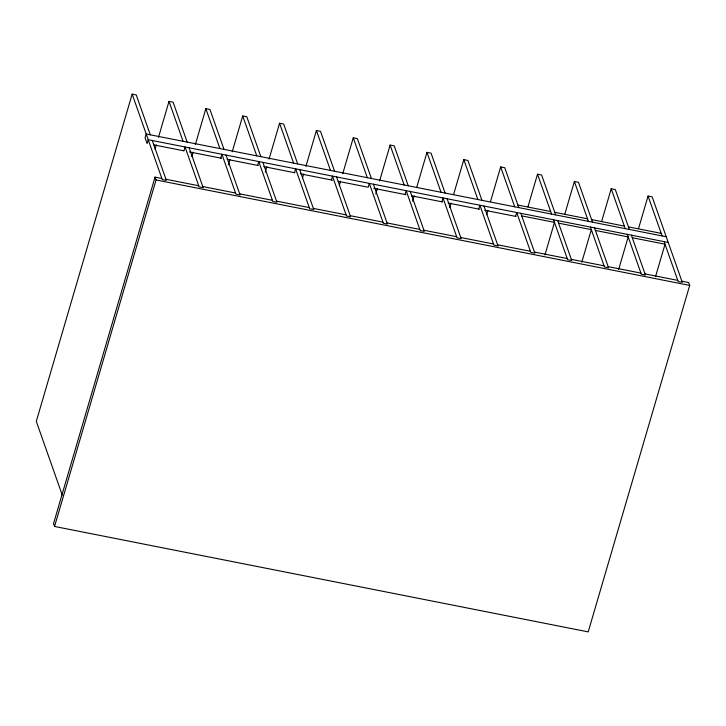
<?xml version="1.0" encoding="UTF-8"?>
<svg xmlns="http://www.w3.org/2000/svg" width="726" height="726" viewBox="0 0 726 726"><rect width="100%" height="100%" fill="white"/><g stroke="black" fill="none" stroke-linecap="round" stroke-linejoin="round"><path stroke-width="1.09" d="M150.3 134.818L136.252 94.924L132.159 94.117L36.3 421.352L62.264 495.096M155.001 149.229L156.271 144.882M158.504 137.268L169.013 101.395L173.106 102.203L187.154 142.096M161.862 178.469L155.037 177.117L53.542 523.609L54.55 526.459L588.205 631.883L689.7 285.4L688.693 282.55L681.868 281.198M54.55 526.459L156.045 179.966L155.037 177.117M183.941 150.845L185.066 146.988L199.115 186.891L203.207 187.698L189.159 147.795M191.845 156.507L193.125 152.161M195.348 144.547L205.857 108.673L209.959 109.481L224.007 149.384M220.786 158.123L221.92 154.275L235.968 194.169L240.061 194.976L226.013 155.083M228.381 164.875L229.97 159.439M232.202 151.834L242.711 115.951L246.804 116.759L260.852 156.662M257.639 165.401L258.765 161.553L272.822 201.447L276.915 202.255L262.866 162.361M265.235 172.153L266.823 166.717M269.056 159.112L279.564 123.229L283.657 124.046L297.705 163.94M294.493 172.679L295.618 168.831L309.666 208.725L313.768 209.533L299.711 169.639M302.397 178.351L303.677 174.004M305.9 166.39L316.409 130.517L320.511 131.324L334.559 171.218M331.346 179.957L332.472 176.109L346.52 216.012L350.613 216.82L336.565 176.917M339.251 185.629L340.521 181.282M342.754 173.668L353.263 137.795L357.355 138.602L371.413 178.496M375.787 193.996L377.375 188.56M379.607 180.946L390.116 145.073L394.209 145.881L408.257 185.783M405.044 194.523L406.17 190.675L420.218 230.569L424.32 231.376L410.263 191.482M412.631 201.274L414.228 195.839M416.778 187.145L426.97 152.351L431.062 153.159L445.111 193.062M441.898 201.801L443.023 197.953L457.071 237.847L461.164 238.654L447.116 198.761M449.802 207.473L451.082 203.126M453.623 194.423L463.814 159.638L467.907 160.446L481.964 200.34M478.743 209.079L479.877 205.231L493.925 245.125L498.018 245.942L483.97 206.039M486.656 214.751L487.926 210.404M490.477 201.701L500.668 166.916L504.761 167.724L518.809 207.618M515.596 216.357L516.721 212.509L530.779 252.412L534.871 253.22L520.823 213.317M527.965 206.81L537.521 174.195L541.614 175.002L555.662 214.905M544.954 254.862L554.482 222.356L521.722 215.885M564.819 214.088L574.366 181.473L578.468 182.28L592.516 222.183M581.807 262.15L591.327 229.634L558.575 223.163M601.663 221.366L611.219 188.751L615.312 189.568L629.369 229.461M618.661 269.428L628.181 236.921L595.429 230.441M638.517 228.654L648.073 196.038L652.166 196.846L682.277 282.341L678.175 281.534L664.127 241.631M655.505 276.706L665.034 244.199L632.273 237.729M517.91 205.059L550.662 211.529M554.764 212.337L587.515 218.807M591.608 219.615L624.369 226.085M628.462 226.893L661.223 233.364M666.214 236.74L146.207 134.011L145.082 137.858L147.088 143.557L148.213 139.71L668.219 242.439M153.758 144.873L183.751 150.808M189.314 151.897L221.53 158.268M227.093 159.366L258.202 165.51M263.756 166.608L294.865 172.752M300.428 173.85L332.644 180.22M338.198 181.319L368.2 187.244L369.325 183.388L383.373 223.29L387.466 224.098L373.418 184.204M373.754 188.343L405.979 194.704M411.533 195.802L442.651 201.946M448.205 203.044L479.314 209.197M484.868 210.295L515.986 216.439M165.955 179.277L198.715 185.747M202.808 186.555L235.569 193.025M239.662 193.833L272.413 200.312M276.515 201.12L309.267 207.591M313.36 208.398L346.12 214.869M350.213 215.676L382.974 222.147M387.067 222.955L419.819 229.425M423.911 230.242L456.672 236.712M460.765 237.52L493.526 243.99M497.619 244.798L530.37 251.269M534.472 252.076L567.224 258.547M571.317 259.354L604.077 265.825M608.17 266.642L640.931 273.112M645.024 273.92L677.775 280.39M156.045 179.966L689.7 285.4M648.073 196.038L662.121 235.932M631.375 235.16L645.423 275.054L641.33 274.246L627.282 234.353M611.219 188.751L625.267 228.654M594.521 227.882L608.569 267.776L604.477 266.968L590.429 227.075M574.366 181.473L588.423 221.376M557.668 220.604L571.725 260.498L567.623 259.69L553.575 219.787M537.521 174.195L551.569 214.088M500.668 166.916L514.716 206.81M463.814 159.638L477.871 199.532M426.97 152.351L441.018 192.254M390.116 145.073L404.164 184.976M353.263 137.795L367.311 177.689M316.409 130.517L330.466 170.41M279.564 123.229L293.613 163.132M242.711 115.951L256.759 155.854M205.857 108.673L219.914 148.567M169.013 101.395L183.061 141.289M152.306 140.517L166.363 180.42L162.27 179.603L132.159 94.117"/></g></svg>
